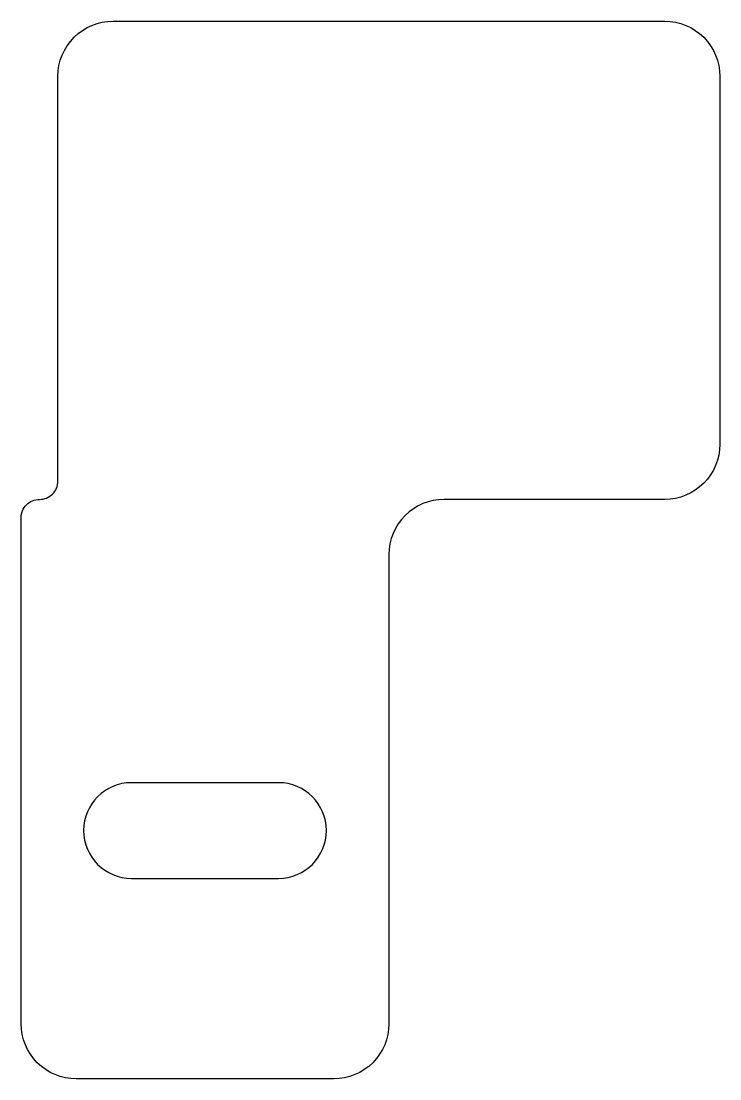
# Model space of a CAD drawing. Extents: x 0 to 38, y -57.5 to 0.
import ezdxf

# ---------------------------------------------------------------- set-up
doc = ezdxf.new("R2010")
doc.units = 0

msp = doc.modelspace()

# ---------------------------------------------------------------- linework, layer by layer
at = {"layer": '1'}
for points in [[(38, -3), (38, -23, -0.414214), (35, -26), (23, -26, 0.414214), (20, -29), (20, -54.5, -0.414214), (17, -57.5), (3, -57.5, -0.414214), (0, -54.5), (0, -27, -0.414214), (1, -26, 0.414214), (2, -25), (2, -3, -0.414214), (5, 0), (35, 0, -0.414214)], [(14, -41.4), (6, -41.4, 1), (6, -46.6), (14, -46.6, 1)]]:
    msp.add_lwpolyline(points, format="xyb", close=True, dxfattribs=at)

doc.saveas('drawing.dxf')
